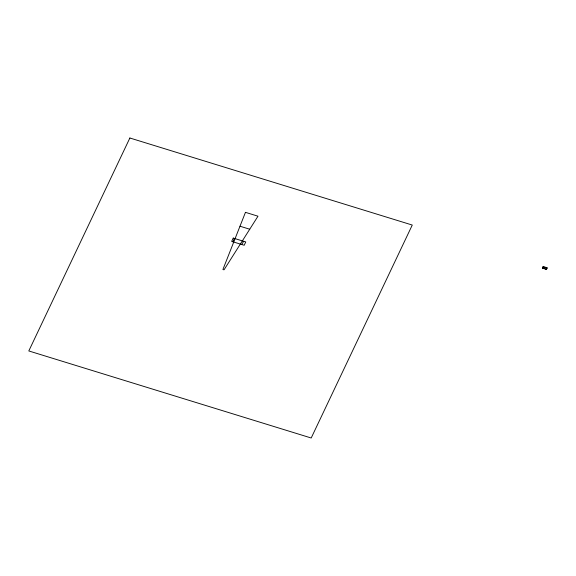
<?xml version="1.0" encoding="UTF-8"?>
<svg xmlns="http://www.w3.org/2000/svg" width="576" height="576" viewBox="0 0 576 576"><rect width="100%" height="100%" fill="white"/><g stroke="black" fill="none" stroke-linecap="round" stroke-linejoin="round"><path stroke-width="0.86" d="M233.014 241.826L234.36 238.421M542.527 267.876L543.161 266.544L546.962 267.718L546.566 269.503L542.527 267.876L546.566 269.503M542.765 268.33L543.161 266.544M546.329 269.05L546.962 267.718M241.675 244.498L243.698 241.301M543.391 266.998L547.2 268.171M239.983 226.224L249.739 229.226M245.462 212.342L222.912 269.496L224.028 269.842L257.983 216.202L245.462 212.342M129.874 138.002L28.8 350.95L311.198 437.998L412.272 225.05L129.874 138.002M233.244 238.075L231.66 241.409L244.188 245.268L245.772 241.942L233.244 238.075"/></g></svg>
